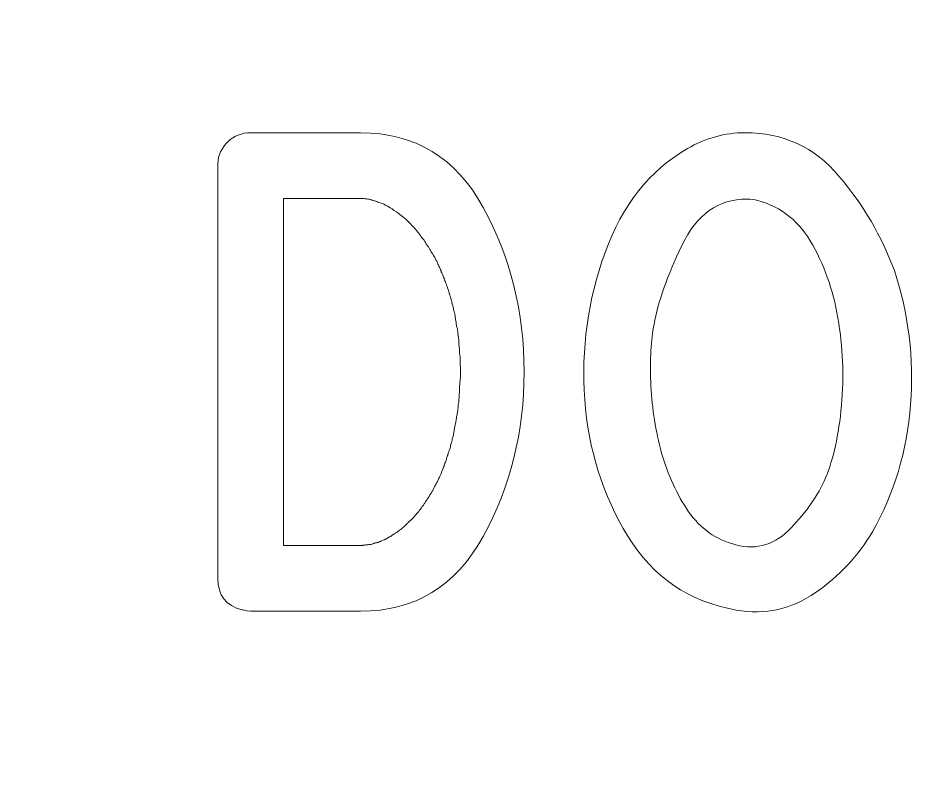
# Model space of a CAD drawing. Header units: millimetres. Extents: x -767 to 123, y -199 to 166.
# Drawn here: x -182.95 to -176.33, y -59.02 to -53.42 of the extents above; entities that cross this region are included whole.
import ezdxf

# ---------------------------------------------------------------- set-up
doc = ezdxf.new("R2010")
doc.units = ezdxf.units.MM
doc.header["$MEASUREMENT"] = 0
doc.layers.add('Cut', color=7, linetype='Continuous')
doc.layers.add('Engrave', color=7, linetype='Continuous', plot=False)

msp = doc.modelspace()

# ---------------------------------------------------------------- linework, layer by layer
at = {"layer": 'Cut', "color": 250, "lineweight": 9}
msp.add_open_spline([(-241.4198, -104.2661), (-241.4198, -104.2661), (-163.9194, -104.2661), (-163.9194, -104.2661), (-163.9194, -104.2661), (-163.3694, -104.2661), (-162.9194, -103.8161), (-162.9194, -103.2661), (-162.9194, -103.2661), (-162.9194, -103.2661), (-162.9194, -99.2698), (-162.9194, -99.2698), (-162.9194, -99.2698), (-162.9194, -99.2686), (-162.9194, -99.2673), (-162.9194, -99.2661), (-162.9194, -99.2661), (-162.9194, -95.9529), (-160.233, -93.2661), (-156.92, -93.2661), (-156.92, -93.2661), (-156.92, -93.2661), (-152.9193, -93.2661), (-152.9193, -93.2661), (-152.9193, -93.2661), (-152.3788, -93.2661), (-151.9348, -92.8314), (-151.9197, -92.2944), (-151.9197, -92.2944), (-151.9197, -92.2944), (-151.9197, 92.851), (-151.9197, 92.851), (-151.9197, 92.851), (-151.929, 93.3931), (-152.3752, 93.8339), (-152.9195, 93.8339), (-152.9195, 93.8339), (-152.9195, 93.8339), (-156.9202, 93.8339), (-156.9202, 93.8339), (-156.9202, 93.8339), (-160.2332, 93.8339), (-162.9196, 96.5207), (-162.9196, 99.8339), (-162.9196, 99.8339), (-162.9196, 99.8351), (-162.9196, 99.8364), (-162.9196, 99.8376), (-162.9196, 99.8376), (-162.9196, 99.8376), (-162.9196, 103.8339), (-162.9196, 103.8339), (-162.9196, 103.8339), (-162.9196, 104.3839), (-163.3696, 104.8339), (-163.9196, 104.8339), (-163.9196, 104.8339), (-163.9196, 104.8339), (-235.6707, 104.8339), (-235.6707, 104.8339), (-235.6707, 104.8339), (-235.6707, 104.8339), (-249.7831, 75.5521), (-249.7831, 75.5521), (-249.7831, 75.5521), (-250.0116, 75.0799), (-249.8319, 74.5112), (-249.3852, 74.2518), (-249.3852, 74.2518), (-249.3852, 74.2518), (-245.9261, 72.5781), (-245.9261, 72.5781), (-245.9261, 72.5781), (-243.8574, 71.6313), (-242.4199, 69.5429), (-242.42, 67.1193), (-242.42, 67.1193), (-242.419, 63.8066), (-245.1066, 61.1193), (-248.4201, 61.1193), (-248.4201, 61.1193), (-248.4201, 61.1193), (-252.4199, 61.1193), (-252.4199, 61.1193), (-252.4199, 61.1193), (-252.9699, 61.1193), (-253.4199, 60.6693), (-253.4199, 60.1193), (-253.4199, 60.1193), (-253.4199, 60.1193), (-253.4199, -92.2661), (-253.4199, -92.2661), (-253.4199, -92.2661), (-253.4199, -92.8161), (-252.9699, -93.2661), (-252.4199, -93.2661), (-252.4199, -93.2661), (-252.4199, -93.2661), (-248.4192, -93.2661), (-248.4192, -93.2661), (-248.4192, -93.2661), (-245.1062, -93.2661), (-242.4198, -95.9529), (-242.4198, -99.2661), (-242.4198, -99.2661), (-242.4198, -99.2673), (-242.4198, -99.2686), (-242.4198, -99.2698), (-242.4198, -99.2698), (-242.4198, -99.2698), (-242.4198, -103.2661), (-242.4198, -103.2661), (-242.4198, -103.2661), (-242.4198, -103.8161), (-241.9698, -104.2661), (-241.4198, -104.2661)], degree=3, knots=[0, 0, 0, 0, 0.033333, 0.033333, 0.033333, 0.033333, 0.066667, 0.066667, 0.066667, 0.066667, 0.1, 0.1, 0.1, 0.1, 0.133333, 0.133333, 0.133333, 0.133333, 0.166667, 0.166667, 0.166667, 0.166667, 0.2, 0.2, 0.2, 0.2, 0.233333, 0.233333, 0.233333, 0.233333, 0.266667, 0.266667, 0.266667, 0.266667, 0.3, 0.3, 0.3, 0.3, 0.333333, 0.333333, 0.333333, 0.333333, 0.366667, 0.366667, 0.366667, 0.366667, 0.4, 0.4, 0.4, 0.4, 0.433333, 0.433333, 0.433333, 0.433333, 0.466667, 0.466667, 0.466667, 0.466667, 0.5, 0.5, 0.5, 0.5, 0.533333, 0.533333, 0.533333, 0.533333, 0.566667, 0.566667, 0.566667, 0.566667, 0.6, 0.6, 0.6, 0.6, 0.633333, 0.633333, 0.633333, 0.633333, 0.666667, 0.666667, 0.666667, 0.666667, 0.7, 0.7, 0.7, 0.7, 0.733333, 0.733333, 0.733333, 0.733333, 0.766667, 0.766667, 0.766667, 0.766667, 0.8, 0.8, 0.8, 0.8, 0.833333, 0.833333, 0.833333, 0.833333, 0.866667, 0.866667, 0.866667, 0.866667, 0.9, 0.9, 0.9, 0.9, 0.933333, 0.933333, 0.933333, 0.933333, 1, 1, 1, 1], dxfattribs=at)
at = {"layer": 'Engrave', "color": 240, "lineweight": 9}
for points, knots in [([(-181.2345, -54.2652), (-181.2345, -54.2652), (-180.4232, -54.2652), (-180.4232, -54.2652), (-180.4232, -54.2652), (-180.0198, -54.2652), (-179.7182, -54.4486), (-179.5171, -54.8161), (-179.5171, -54.8161), (-179.3161, -55.1836), (-179.2155, -55.5881), (-179.2155, -56.0291), (-179.2155, -56.0291), (-179.2155, -56.47), (-179.3166, -56.8739), (-179.5177, -57.2414), (-179.5177, -57.2414), (-179.7194, -57.6089), (-180.021, -57.7929), (-180.4232, -57.7929), (-180.4232, -57.7929), (-180.4232, -57.7929), (-181.2345, -57.7929), (-181.2345, -57.7929), (-181.2345, -57.7929), (-181.2345, -57.7929), (-181.231, -57.7929), (-181.231, -57.7929), (-181.231, -57.7929), (-181.231, -57.7929), (-181.2345, -57.7929), (-181.2345, -57.7929), (-181.2345, -57.7929), (-181.2722, -57.787), (-181.2927, -57.7835), (-181.2963, -57.7823), (-181.2963, -57.7823), (-181.4156, -57.7541), (-181.475, -57.6759), (-181.4738, -57.5483), (-181.4738, -57.5483), (-181.4738, -57.5483), (-181.4756, -57.5483), (-181.4756, -57.5483), (-181.4756, -57.5483), (-181.4756, -57.5483), (-181.4738, -54.5063), (-181.4738, -54.5063), (-181.4738, -54.5063), (-181.475, -54.5027), (-181.4756, -54.498), (-181.4756, -54.4927), (-181.4756, -54.4927), (-181.4721, -54.4292), (-181.4474, -54.3757), (-181.4009, -54.3316), (-181.4009, -54.3316), (-181.3539, -54.2875), (-181.298, -54.2652), (-181.2328, -54.2652), (-181.2328, -54.2652), (-181.2328, -54.2652), (-181.2345, -54.2652), (-181.2345, -54.2652)], [0, 0, 0, 0, 0.058824, 0.058824, 0.058824, 0.058824, 0.117647, 0.117647, 0.117647, 0.117647, 0.176471, 0.176471, 0.176471, 0.176471, 0.235294, 0.235294, 0.235294, 0.235294, 0.294118, 0.294118, 0.294118, 0.294118, 0.352941, 0.352941, 0.352941, 0.352941, 0.411765, 0.411765, 0.411765, 0.411765, 0.470588, 0.470588, 0.470588, 0.470588, 0.529412, 0.529412, 0.529412, 0.529412, 0.588235, 0.588235, 0.588235, 0.588235, 0.647059, 0.647059, 0.647059, 0.647059, 0.705882, 0.705882, 0.705882, 0.705882, 0.764706, 0.764706, 0.764706, 0.764706, 0.823529, 0.823529, 0.823529, 0.823529, 0.882353, 0.882353, 0.882353, 0.882353, 1, 1, 1, 1]), ([(-176.4851, -55.28), (-176.3798, -55.5981), (-176.3398, -55.9279), (-176.3657, -56.2701), (-176.3657, -56.2701), (-176.3916, -56.6123), (-176.4856, -56.9245), (-176.6473, -57.2073), (-176.6473, -57.2073), (-176.7496, -57.3831), (-176.889, -57.5324), (-177.066, -57.6553), (-177.066, -57.6553), (-177.2429, -57.7782), (-177.4381, -57.8211), (-177.6516, -57.7841), (-177.6516, -57.7841), (-177.9996, -57.7235), (-178.266, -57.5418), (-178.4506, -57.2402), (-178.4506, -57.2402), (-178.6358, -56.938), (-178.7416, -56.6017), (-178.7687, -56.2313), (-178.7687, -56.2313), (-178.7957, -55.8609), (-178.7457, -55.5005), (-178.6187, -55.1489), (-178.6187, -55.1489), (-178.4917, -54.7973), (-178.2895, -54.5421), (-178.0114, -54.3822), (-178.0114, -54.3822), (-177.8761, -54.304), (-177.7339, -54.2652), (-177.5863, -54.2652), (-177.5863, -54.2652), (-177.3035, -54.2652), (-177.073, -54.3716), (-176.8937, -54.5845), (-176.8937, -54.5845), (-176.7144, -54.7979), (-176.5785, -55.0295), (-176.4851, -55.28)], [0, 0, 0, 0, 0.083333, 0.083333, 0.083333, 0.083333, 0.166667, 0.166667, 0.166667, 0.166667, 0.25, 0.25, 0.25, 0.25, 0.333333, 0.333333, 0.333333, 0.333333, 0.416667, 0.416667, 0.416667, 0.416667, 0.5, 0.5, 0.5, 0.5, 0.583333, 0.583333, 0.583333, 0.583333, 0.666667, 0.666667, 0.666667, 0.666667, 0.75, 0.75, 0.75, 0.75, 0.833333, 0.833333, 0.833333, 0.833333, 1, 1, 1, 1]), ([(-180.4232, -57.3073), (-180.4208, -57.3073), (-180.4185, -57.3073), (-180.4161, -57.3073), (-180.4161, -57.3073), (-180.4138, -57.3073), (-180.4108, -57.3073), (-180.4079, -57.3073), (-180.4079, -57.3073), (-180.4055, -57.3073), (-180.4032, -57.3067), (-180.4014, -57.3061), (-180.4014, -57.3061), (-180.3997, -57.3055), (-180.3973, -57.3055), (-180.3938, -57.3055), (-180.3938, -57.3055), (-180.3914, -57.3055), (-180.3891, -57.3049), (-180.3861, -57.3043), (-180.3861, -57.3043), (-180.3832, -57.3037), (-180.3802, -57.3037), (-180.3767, -57.3037), (-180.3767, -57.3037), (-180.3744, -57.3037), (-180.372, -57.3031), (-180.3697, -57.3031), (-180.3697, -57.3031), (-180.3673, -57.3025), (-180.3644, -57.302), (-180.3608, -57.302), (-180.3608, -57.302), (-180.3591, -57.302), (-180.3567, -57.302), (-180.3544, -57.3014), (-180.3544, -57.3014), (-180.352, -57.3008), (-180.3491, -57.3002), (-180.3456, -57.3002), (-180.3456, -57.3002), (-180.3409, -57.2978), (-180.3362, -57.2967), (-180.332, -57.2967), (-180.332, -57.2967), (-180.3297, -57.2967), (-180.3273, -57.2961), (-180.325, -57.2943), (-180.325, -57.2943), (-180.3226, -57.2926), (-180.3197, -57.2908), (-180.3162, -57.2902), (-180.3162, -57.2902), (-180.3138, -57.2902), (-180.3115, -57.2896), (-180.3085, -57.289), (-180.3085, -57.289), (-180.3056, -57.2884), (-180.3026, -57.2879), (-180.2991, -57.2867), (-180.2991, -57.2867), (-180.2968, -57.2867), (-180.2944, -57.2861), (-180.2921, -57.2849), (-180.2921, -57.2849), (-180.2897, -57.2837), (-180.2874, -57.2826), (-180.2838, -57.2814), (-180.2838, -57.2814), (-180.2768, -57.279), (-180.2715, -57.2767), (-180.268, -57.2743), (-180.268, -57.2743), (-180.2474, -57.2673), (-180.2415, -57.2655), (-180.2509, -57.2673), (-180.2509, -57.2673), (-180.2485, -57.2673), (-180.2462, -57.2667), (-180.2438, -57.2649), (-180.2438, -57.2649), (-180.2415, -57.2632), (-180.2386, -57.262), (-180.2356, -57.2608), (-180.2356, -57.2608), (-180.225, -57.2537), (-180.2203, -57.2508), (-180.2215, -57.252), (-180.2215, -57.252), (-180.2103, -57.2461), (-180.2045, -57.2432), (-180.2045, -57.2432), (-180.2045, -57.2432), (-180.2021, -57.242), (-180.1997, -57.2408), (-180.1974, -57.2391), (-180.1974, -57.2391), (-180.195, -57.2373), (-180.1921, -57.2355), (-180.1886, -57.2332), (-180.1886, -57.2332), (-180.1786, -57.2261), (-180.1733, -57.2226), (-180.1733, -57.2226), (-180.1733, -57.2226), (-180.1709, -57.2214), (-180.1686, -57.2202), (-180.1656, -57.2185), (-180.1656, -57.2185), (-180.1627, -57.2167), (-180.1598, -57.2149), (-180.1562, -57.2126), (-180.1562, -57.2126), (-180.1539, -57.2114), (-180.1515, -57.2097), (-180.1492, -57.2073), (-180.1492, -57.2073), (-180.1468, -57.205), (-180.1439, -57.2026), (-180.1404, -57.2002), (-180.1404, -57.2002), (-180.1386, -57.1991), (-180.1362, -57.1979), (-180.1339, -57.1961), (-180.1339, -57.1961), (-180.1315, -57.1944), (-180.1286, -57.192), (-180.1251, -57.1903), (-180.1251, -57.1903), (-180.1227, -57.1879), (-180.1168, -57.1832), (-180.108, -57.1761), (-180.108, -57.1761), (-180.0986, -57.1667), (-180.0939, -57.1626), (-180.0939, -57.1626), (-180.0939, -57.1626), (-180.0916, -57.1603), (-180.0898, -57.1579), (-180.0875, -57.1556), (-180.0875, -57.1556), (-180.0851, -57.1532), (-180.0822, -57.1503), (-180.0786, -57.1467), (-180.0786, -57.1467), (-180.0763, -57.1444), (-180.0739, -57.1426), (-180.0716, -57.1403), (-180.0716, -57.1403), (-180.0692, -57.1379), (-180.0669, -57.135), (-180.0633, -57.1315), (-180.0633, -57.1315), (-180.0598, -57.1291), (-180.0545, -57.1244), (-180.0475, -57.1179), (-180.0475, -57.1179), (-180.0451, -57.1156), (-180.0428, -57.1132), (-180.041, -57.1109), (-180.041, -57.1109), (-180.0387, -57.1085), (-180.0357, -57.1056), (-180.0322, -57.1021), (-180.0322, -57.1021), (-180.0298, -57.0997), (-180.0275, -57.0974), (-180.0251, -57.0944), (-180.0251, -57.0944), (-180.0228, -57.0915), (-180.0198, -57.0885), (-180.0169, -57.085), (-180.0169, -57.085), (-180.0028, -57.0668), (-179.9981, -57.0609), (-180.0028, -57.068), (-180.0028, -57.068), (-179.9946, -57.0597), (-179.9899, -57.0533), (-179.9875, -57.0486), (-179.9875, -57.0486), (-179.9769, -57.035), (-179.9722, -57.0286), (-179.9734, -57.0297), (-179.9734, -57.0297), (-179.971, -57.0262), (-179.9687, -57.0233), (-179.9669, -57.0203), (-179.9669, -57.0203), (-179.9646, -57.0174), (-179.9616, -57.0145), (-179.9581, -57.0109), (-179.9581, -57.0109), (-179.9557, -57.0074), (-179.954, -57.0039), (-179.9522, -57.0003), (-179.9522, -57.0003), (-179.9505, -56.9968), (-179.9475, -56.9939), (-179.9446, -56.9903), (-179.9446, -56.9903), (-179.9434, -56.9868), (-179.9411, -56.9833), (-179.9381, -56.9792), (-179.9381, -56.9792), (-179.9352, -56.9751), (-179.9328, -56.9715), (-179.9305, -56.968), (-179.9305, -56.968), (-179.9234, -56.9586), (-179.9193, -56.9515), (-179.9169, -56.9468), (-179.9169, -56.9468), (-179.9146, -56.9439), (-179.9122, -56.9398), (-179.9105, -56.9357), (-179.9105, -56.9357), (-179.9087, -56.9321), (-179.9064, -56.928), (-179.9028, -56.9245), (-179.9028, -56.9245), (-179.9005, -56.9216), (-179.8987, -56.9174), (-179.897, -56.9133), (-179.897, -56.9133), (-179.8952, -56.9098), (-179.8928, -56.9057), (-179.8893, -56.9022), (-179.8893, -56.9022), (-179.887, -56.8969), (-179.8834, -56.8892), (-179.8787, -56.8798), (-179.8787, -56.8798), (-179.8764, -56.8763), (-179.8746, -56.8728), (-179.8728, -56.8681), (-179.8728, -56.8681), (-179.8711, -56.8634), (-179.8687, -56.8586), (-179.8652, -56.8539), (-179.8652, -56.8539), (-179.8629, -56.8504), (-179.8605, -56.8469), (-179.8587, -56.8428), (-179.8587, -56.8428), (-179.8576, -56.8387), (-179.8546, -56.8345), (-179.8511, -56.8298), (-179.8511, -56.8298), (-179.8499, -56.8263), (-179.8487, -56.8228), (-179.847, -56.8181), (-179.847, -56.8181), (-179.8452, -56.8134), (-179.8435, -56.8087), (-179.8411, -56.804), (-179.8411, -56.804), (-179.8376, -56.7987), (-179.8335, -56.7899), (-179.8288, -56.7781), (-179.8288, -56.7781), (-179.8176, -56.7499), (-179.8135, -56.7405), (-179.817, -56.7511), (-179.817, -56.7511), (-179.8158, -56.7475), (-179.8141, -56.7428), (-179.8123, -56.7381), (-179.8123, -56.7381), (-179.8105, -56.7328), (-179.8088, -56.7275), (-179.8064, -56.7234), (-179.8064, -56.7234), (-179.8052, -56.7187), (-179.8041, -56.714), (-179.8023, -56.7093), (-179.8023, -56.7093), (-179.8005, -56.7046), (-179.7982, -56.6999), (-179.7964, -56.694), (-179.7964, -56.694), (-179.7929, -56.6834), (-179.7899, -56.6746), (-179.7876, -56.6664), (-179.7876, -56.6664), (-179.7864, -56.6617), (-179.7852, -56.657), (-179.7835, -56.6523), (-179.7835, -56.6523), (-179.7817, -56.6482), (-179.7794, -56.6429), (-179.777, -56.637), (-179.777, -56.637), (-179.7817, -56.6487), (-179.7788, -56.6388), (-179.7688, -56.6076), (-179.7688, -56.6076), (-179.7664, -56.6023), (-179.7629, -56.5923), (-179.7582, -56.5788), (-179.7582, -56.5788), (-179.7582, -56.5741), (-179.7576, -56.5688), (-179.7558, -56.5641), (-179.7558, -56.5641), (-179.7541, -56.5588), (-179.7523, -56.5535), (-179.7511, -56.5476), (-179.7511, -56.5476), (-179.75, -56.5429), (-179.7488, -56.5382), (-179.7476, -56.5329), (-179.7476, -56.5329), (-179.747, -56.5276), (-179.7453, -56.5223), (-179.7429, -56.5165), (-179.7429, -56.5165), (-179.7429, -56.5129), (-179.7417, -56.5088), (-179.74, -56.5035), (-179.74, -56.5035), (-179.7382, -56.4982), (-179.737, -56.4929), (-179.7359, -56.4871), (-179.7359, -56.4871), (-179.7347, -56.4794), (-179.7329, -56.4682), (-179.7306, -56.4547), (-179.7306, -56.4547), (-179.7306, -56.45), (-179.73, -56.4453), (-179.7282, -56.44), (-179.7282, -56.44), (-179.7264, -56.4347), (-179.7247, -56.4294), (-179.7241, -56.4236), (-179.7241, -56.4236), (-179.7241, -56.4189), (-179.7235, -56.4142), (-179.7223, -56.4089), (-179.7223, -56.4089), (-179.7212, -56.4036), (-179.72, -56.3983), (-179.7188, -56.3924), (-179.7188, -56.3924), (-179.7176, -56.3842), (-179.7159, -56.3736), (-179.7135, -56.3595), (-179.7135, -56.3595), (-179.7135, -56.3554), (-179.7123, -56.3501), (-179.7106, -56.3442), (-179.7106, -56.3442), (-179.7094, -56.3383), (-179.7076, -56.333), (-179.7065, -56.3271), (-179.7065, -56.3271), (-179.7065, -56.3189), (-179.7053, -56.3083), (-179.7029, -56.2942), (-179.7029, -56.2942), (-179.7029, -56.2895), (-179.7029, -56.2848), (-179.7023, -56.2795), (-179.7023, -56.2795), (-179.7018, -56.2742), (-179.7006, -56.2683), (-179.6994, -56.2619), (-179.6994, -56.2619), (-179.6976, -56.2478), (-179.6965, -56.2372), (-179.6965, -56.229), (-179.6965, -56.229), (-179.6953, -56.2207), (-179.6947, -56.2101), (-179.6947, -56.196), (-179.6947, -56.196), (-179.6935, -56.1878), (-179.6929, -56.1766), (-179.6929, -56.1619), (-179.6929, -56.1619), (-179.6918, -56.1537), (-179.6912, -56.1425), (-179.6912, -56.129), (-179.6912, -56.129), (-179.6912, -56.1231), (-179.6906, -56.1178), (-179.69, -56.1125), (-179.69, -56.1125), (-179.6894, -56.1072), (-179.6888, -56.1014), (-179.6876, -56.0943), (-179.6876, -56.0943), (-179.6876, -56.0896), (-179.6871, -56.0849), (-179.6865, -56.0796), (-179.6865, -56.0796), (-179.6865, -56.0749), (-179.6859, -56.0684), (-179.6859, -56.062), (-179.6859, -56.062), (-179.6859, -56.0573), (-179.6859, -56.052), (-179.6859, -56.0461), (-179.6859, -56.0461), (-179.6859, -56.0408), (-179.6859, -56.0349), (-179.6859, -56.0291), (-179.6859, -56.0291), (-179.6859, -56.0232), (-179.6859, -56.0179), (-179.6859, -56.0126), (-179.6859, -56.0126), (-179.6859, -56.0073), (-179.6859, -56.002), (-179.6859, -55.9961), (-179.6859, -55.9961), (-179.6859, -55.9908), (-179.6865, -55.985), (-179.6865, -55.9803), (-179.6865, -55.9803), (-179.6871, -55.975), (-179.6876, -55.9685), (-179.6876, -55.962), (-179.6876, -55.962), (-179.6876, -55.9573), (-179.6876, -55.952), (-179.6876, -55.9461), (-179.6876, -55.9461), (-179.6876, -55.9409), (-179.6876, -55.935), (-179.6876, -55.9291), (-179.6876, -55.9291), (-179.6876, -55.922), (-179.6888, -55.9109), (-179.6912, -55.8944), (-179.6912, -55.8944), (-179.6912, -55.8809), (-179.6918, -55.8703), (-179.6929, -55.8638), (-179.6929, -55.8638), (-179.6929, -55.8556), (-179.6941, -55.8438), (-179.6965, -55.8274), (-179.6965, -55.8274), (-179.6965, -55.8139), (-179.6971, -55.8033), (-179.6982, -55.7962), (-179.6982, -55.7962), (-179.6982, -55.7886), (-179.6988, -55.7774), (-179.7012, -55.7639), (-179.7012, -55.7639), (-179.7023, -55.7592), (-179.7035, -55.7539), (-179.7041, -55.748), (-179.7041, -55.748), (-179.7047, -55.7427), (-179.7047, -55.7368), (-179.7047, -55.731), (-179.7047, -55.731), (-179.707, -55.7174), (-179.7094, -55.7063), (-179.7118, -55.698), (-179.7118, -55.698), (-179.7129, -55.6939), (-179.7141, -55.6886), (-179.7153, -55.6839), (-179.7153, -55.6839), (-179.7165, -55.6786), (-179.717, -55.6733), (-179.717, -55.6675), (-179.717, -55.6675), (-179.7182, -55.6592), (-179.72, -55.6486), (-179.7223, -55.6345), (-179.7223, -55.6345), (-179.7235, -55.6263), (-179.7247, -55.6157), (-179.727, -55.6016), (-179.727, -55.6016), (-179.7317, -55.5881), (-179.7347, -55.5775), (-179.7359, -55.571), (-179.7359, -55.571), (-179.7382, -55.5569), (-179.74, -55.5475), (-179.7411, -55.5416), (-179.7411, -55.5416), (-179.7435, -55.5369), (-179.7453, -55.5322), (-179.7464, -55.5269), (-179.7464, -55.5269), (-179.7476, -55.5216), (-179.7482, -55.5164), (-179.7494, -55.5105), (-179.7494, -55.5105), (-179.7506, -55.5058), (-179.7523, -55.5011), (-179.7547, -55.4958), (-179.7547, -55.4958), (-179.757, -55.4905), (-179.7582, -55.4852), (-179.7582, -55.4793), (-179.7582, -55.4793), (-179.7688, -55.4487), (-179.7717, -55.4387), (-179.767, -55.4505), (-179.767, -55.4505), (-179.7694, -55.4423), (-179.7717, -55.4323), (-179.7752, -55.4211), (-179.7752, -55.4211), (-179.7776, -55.4176), (-179.78, -55.4135), (-179.7817, -55.4082), (-179.7817, -55.4082), (-179.7835, -55.4029), (-179.7847, -55.3982), (-179.7858, -55.3935), (-179.7858, -55.3935), (-179.787, -55.3899), (-179.7905, -55.38), (-179.7964, -55.3641), (-179.7964, -55.3641), (-179.8005, -55.3529), (-179.8041, -55.3435), (-179.8064, -55.3364), (-179.8064, -55.3364), (-179.8088, -55.3329), (-179.8105, -55.3288), (-179.8123, -55.3235), (-179.8123, -55.3235), (-179.8141, -55.3182), (-179.8158, -55.3135), (-179.817, -55.3088), (-179.817, -55.3088), (-179.8193, -55.3059), (-179.8217, -55.3018), (-179.8235, -55.2971), (-179.8235, -55.2971), (-179.8258, -55.2923), (-179.8276, -55.2876), (-179.8288, -55.2829), (-179.8288, -55.2829), (-179.8335, -55.2718), (-179.8376, -55.263), (-179.8411, -55.2571), (-179.8411, -55.2571), (-179.8458, -55.2459), (-179.8487, -55.2377), (-179.8511, -55.233), (-179.8511, -55.233), (-179.8558, -55.2218), (-179.8599, -55.213), (-179.8634, -55.2077), (-179.8634, -55.2077), (-179.8658, -55.2042), (-179.8681, -55.2), (-179.8699, -55.1959), (-179.8699, -55.1959), (-179.8723, -55.1924), (-179.874, -55.1883), (-179.8752, -55.1848), (-179.8752, -55.1848), (-179.8823, -55.1736), (-179.887, -55.1654), (-179.8893, -55.1606), (-179.8893, -55.1606), (-179.8993, -55.1448), (-179.904, -55.1371), (-179.9028, -55.1383), (-179.9028, -55.1383), (-179.9064, -55.1348), (-179.9087, -55.1313), (-179.9105, -55.1271), (-179.9105, -55.1271), (-179.9122, -55.123), (-179.9146, -55.1195), (-179.9169, -55.116), (-179.9169, -55.116), (-179.9193, -55.1113), (-179.9234, -55.1048), (-179.9305, -55.0954), (-179.9305, -55.0954), (-179.9328, -55.0919), (-179.9352, -55.0883), (-179.9375, -55.0854), (-179.9375, -55.0854), (-179.9399, -55.0819), (-179.9416, -55.0783), (-179.9428, -55.0748), (-179.9428, -55.0748), (-179.9481, -55.0642), (-179.9581, -55.0513), (-179.9716, -55.0354), (-179.9716, -55.0354), (-179.974, -55.0331), (-179.9834, -55.0201), (-179.9993, -54.9972), (-179.9993, -54.9972), (-180.0134, -54.9813), (-180.0234, -54.9696), (-180.0304, -54.9625), (-180.0304, -54.9625), (-180.0375, -54.9549), (-180.0475, -54.9437), (-180.0616, -54.9302), (-180.0616, -54.9302), (-180.0704, -54.9196), (-180.0804, -54.9102), (-180.091, -54.9008), (-180.091, -54.9008), (-180.0986, -54.8949), (-180.1098, -54.8867), (-180.1233, -54.8749), (-180.1233, -54.8749), (-180.1351, -54.8655), (-180.1457, -54.8573), (-180.1562, -54.849), (-180.1562, -54.849), (-180.1827, -54.832), (-180.1933, -54.8243), (-180.1886, -54.8267), (-180.1886, -54.8267), (-180.2121, -54.8132), (-180.2221, -54.8067), (-180.2197, -54.8079), (-180.2197, -54.8079), (-180.2197, -54.8079), (-180.2303, -54.8026), (-180.2509, -54.792), (-180.2509, -54.792), (-180.2556, -54.7902), (-180.2662, -54.7861), (-180.2838, -54.7802), (-180.2838, -54.7802), (-180.2985, -54.7744), (-180.3097, -54.7702), (-180.3162, -54.7679), (-180.3162, -54.7679), (-180.322, -54.7673), (-180.3273, -54.7655), (-180.332, -54.7638), (-180.332, -54.7638), (-180.3362, -54.762), (-180.3409, -54.7603), (-180.3456, -54.7579), (-180.3456, -54.7579), (-180.3661, -54.7544), (-180.3767, -54.7526), (-180.3767, -54.7526), (-180.3767, -54.7526), (-180.3838, -54.7514), (-180.3938, -54.7508), (-180.4079, -54.7508), (-180.4079, -54.7508), (-180.4108, -54.7508), (-180.4138, -54.7508), (-180.4161, -54.7508), (-180.4161, -54.7508), (-180.4185, -54.7508), (-180.4208, -54.7508), (-180.4232, -54.7508), (-180.4232, -54.7508), (-180.4232, -54.7508), (-180.9917, -54.7508), (-180.9917, -54.7508), (-180.9917, -54.7508), (-180.9917, -54.7508), (-180.9917, -57.3073), (-180.9917, -57.3073), (-180.9917, -57.3073), (-180.9917, -57.3073), (-180.9917, -57.3073), (-180.9917, -57.3073), (-180.9917, -57.3073), (-180.9917, -57.3073), (-180.4232, -57.3073), (-180.4232, -57.3073)], [0, 0, 0, 0, 0.005848, 0.005848, 0.005848, 0.005848, 0.011696, 0.011696, 0.011696, 0.011696, 0.017544, 0.017544, 0.017544, 0.017544, 0.023392, 0.023392, 0.023392, 0.023392, 0.02924, 0.02924, 0.02924, 0.02924, 0.035088, 0.035088, 0.035088, 0.035088, 0.040936, 0.040936, 0.040936, 0.040936, 0.046784, 0.046784, 0.046784, 0.046784, 0.052632, 0.052632, 0.052632, 0.052632, 0.05848, 0.05848, 0.05848, 0.05848, 0.064327, 0.064327, 0.064327, 0.064327, 0.070175, 0.070175, 0.070175, 0.070175, 0.076023, 0.076023, 0.076023, 0.076023, 0.081871, 0.081871, 0.081871, 0.081871, 0.087719, 0.087719, 0.087719, 0.087719, 0.093567, 0.093567, 0.093567, 0.093567, 0.099415, 0.099415, 0.099415, 0.099415, 0.105263, 0.105263, 0.105263, 0.105263, 0.111111, 0.111111, 0.111111, 0.111111, 0.116959, 0.116959, 0.116959, 0.116959, 0.122807, 0.122807, 0.122807, 0.122807, 0.128655, 0.128655, 0.128655, 0.128655, 0.134503, 0.134503, 0.134503, 0.134503, 0.140351, 0.140351, 0.140351, 0.140351, 0.146199, 0.146199, 0.146199, 0.146199, 0.152047, 0.152047, 0.152047, 0.152047, 0.157895, 0.157895, 0.157895, 0.157895, 0.163743, 0.163743, 0.163743, 0.163743, 0.169591, 0.169591, 0.169591, 0.169591, 0.175439, 0.175439, 0.175439, 0.175439, 0.181287, 0.181287, 0.181287, 0.181287, 0.187135, 0.187135, 0.187135, 0.187135, 0.192982, 0.192982, 0.192982, 0.192982, 0.19883, 0.19883, 0.19883, 0.19883, 0.204678, 0.204678, 0.204678, 0.204678, 0.210526, 0.210526, 0.210526, 0.210526, 0.216374, 0.216374, 0.216374, 0.216374, 0.222222, 0.222222, 0.222222, 0.222222, 0.22807, 0.22807, 0.22807, 0.22807, 0.233918, 0.233918, 0.233918, 0.233918, 0.239766, 0.239766, 0.239766, 0.239766, 0.245614, 0.245614, 0.245614, 0.245614, 0.251462, 0.251462, 0.251462, 0.251462, 0.25731, 0.25731, 0.25731, 0.25731, 0.263158, 0.263158, 0.263158, 0.263158, 0.269006, 0.269006, 0.269006, 0.269006, 0.274854, 0.274854, 0.274854, 0.274854, 0.280702, 0.280702, 0.280702, 0.280702, 0.28655, 0.28655, 0.28655, 0.28655, 0.292398, 0.292398, 0.292398, 0.292398, 0.298246, 0.298246, 0.298246, 0.298246, 0.304094, 0.304094, 0.304094, 0.304094, 0.309942, 0.309942, 0.309942, 0.309942, 0.315789, 0.315789, 0.315789, 0.315789, 0.321637, 0.321637, 0.321637, 0.321637, 0.327485, 0.327485, 0.327485, 0.327485, 0.333333, 0.333333, 0.333333, 0.333333, 0.339181, 0.339181, 0.339181, 0.339181, 0.345029, 0.345029, 0.345029, 0.345029, 0.350877, 0.350877, 0.350877, 0.350877, 0.356725, 0.356725, 0.356725, 0.356725, 0.362573, 0.362573, 0.362573, 0.362573, 0.368421, 0.368421, 0.368421, 0.368421, 0.374269, 0.374269, 0.374269, 0.374269, 0.380117, 0.380117, 0.380117, 0.380117, 0.385965, 0.385965, 0.385965, 0.385965, 0.391813, 0.391813, 0.391813, 0.391813, 0.397661, 0.397661, 0.397661, 0.397661, 0.403509, 0.403509, 0.403509, 0.403509, 0.409357, 0.409357, 0.409357, 0.409357, 0.415205, 0.415205, 0.415205, 0.415205, 0.421053, 0.421053, 0.421053, 0.421053, 0.426901, 0.426901, 0.426901, 0.426901, 0.432749, 0.432749, 0.432749, 0.432749, 0.438596, 0.438596, 0.438596, 0.438596, 0.444444, 0.444444, 0.444444, 0.444444, 0.450292, 0.450292, 0.450292, 0.450292, 0.45614, 0.45614, 0.45614, 0.45614, 0.461988, 0.461988, 0.461988, 0.461988, 0.467836, 0.467836, 0.467836, 0.467836, 0.473684, 0.473684, 0.473684, 0.473684, 0.479532, 0.479532, 0.479532, 0.479532, 0.48538, 0.48538, 0.48538, 0.48538, 0.491228, 0.491228, 0.491228, 0.491228, 0.497076, 0.497076, 0.497076, 0.497076, 0.502924, 0.502924, 0.502924, 0.502924, 0.508772, 0.508772, 0.508772, 0.508772, 0.51462, 0.51462, 0.51462, 0.51462, 0.520468, 0.520468, 0.520468, 0.520468, 0.526316, 0.526316, 0.526316, 0.526316, 0.532164, 0.532164, 0.532164, 0.532164, 0.538012, 0.538012, 0.538012, 0.538012, 0.54386, 0.54386, 0.54386, 0.54386, 0.549708, 0.549708, 0.549708, 0.549708, 0.555556, 0.555556, 0.555556, 0.555556, 0.561404, 0.561404, 0.561404, 0.561404, 0.567251, 0.567251, 0.567251, 0.567251, 0.573099, 0.573099, 0.573099, 0.573099, 0.578947, 0.578947, 0.578947, 0.578947, 0.584795, 0.584795, 0.584795, 0.584795, 0.590643, 0.590643, 0.590643, 0.590643, 0.596491, 0.596491, 0.596491, 0.596491, 0.602339, 0.602339, 0.602339, 0.602339, 0.608187, 0.608187, 0.608187, 0.608187, 0.614035, 0.614035, 0.614035, 0.614035, 0.619883, 0.619883, 0.619883, 0.619883, 0.625731, 0.625731, 0.625731, 0.625731, 0.631579, 0.631579, 0.631579, 0.631579, 0.637427, 0.637427, 0.637427, 0.637427, 0.643275, 0.643275, 0.643275, 0.643275, 0.649123, 0.649123, 0.649123, 0.649123, 0.654971, 0.654971, 0.654971, 0.654971, 0.660819, 0.660819, 0.660819, 0.660819, 0.666667, 0.666667, 0.666667, 0.666667, 0.672515, 0.672515, 0.672515, 0.672515, 0.678363, 0.678363, 0.678363, 0.678363, 0.684211, 0.684211, 0.684211, 0.684211, 0.690058, 0.690058, 0.690058, 0.690058, 0.695906, 0.695906, 0.695906, 0.695906, 0.701754, 0.701754, 0.701754, 0.701754, 0.707602, 0.707602, 0.707602, 0.707602, 0.71345, 0.71345, 0.71345, 0.71345, 0.719298, 0.719298, 0.719298, 0.719298, 0.725146, 0.725146, 0.725146, 0.725146, 0.730994, 0.730994, 0.730994, 0.730994, 0.736842, 0.736842, 0.736842, 0.736842, 0.74269, 0.74269, 0.74269, 0.74269, 0.748538, 0.748538, 0.748538, 0.748538, 0.754386, 0.754386, 0.754386, 0.754386, 0.760234, 0.760234, 0.760234, 0.760234, 0.766082, 0.766082, 0.766082, 0.766082, 0.77193, 0.77193, 0.77193, 0.77193, 0.777778, 0.777778, 0.777778, 0.777778, 0.783626, 0.783626, 0.783626, 0.783626, 0.789474, 0.789474, 0.789474, 0.789474, 0.795322, 0.795322, 0.795322, 0.795322, 0.80117, 0.80117, 0.80117, 0.80117, 0.807018, 0.807018, 0.807018, 0.807018, 0.812865, 0.812865, 0.812865, 0.812865, 0.818713, 0.818713, 0.818713, 0.818713, 0.824561, 0.824561, 0.824561, 0.824561, 0.830409, 0.830409, 0.830409, 0.830409, 0.836257, 0.836257, 0.836257, 0.836257, 0.842105, 0.842105, 0.842105, 0.842105, 0.847953, 0.847953, 0.847953, 0.847953, 0.853801, 0.853801, 0.853801, 0.853801, 0.859649, 0.859649, 0.859649, 0.859649, 0.865497, 0.865497, 0.865497, 0.865497, 0.871345, 0.871345, 0.871345, 0.871345, 0.877193, 0.877193, 0.877193, 0.877193, 0.883041, 0.883041, 0.883041, 0.883041, 0.888889, 0.888889, 0.888889, 0.888889, 0.894737, 0.894737, 0.894737, 0.894737, 0.900585, 0.900585, 0.900585, 0.900585, 0.906433, 0.906433, 0.906433, 0.906433, 0.912281, 0.912281, 0.912281, 0.912281, 0.918129, 0.918129, 0.918129, 0.918129, 0.923977, 0.923977, 0.923977, 0.923977, 0.929825, 0.929825, 0.929825, 0.929825, 0.935673, 0.935673, 0.935673, 0.935673, 0.94152, 0.94152, 0.94152, 0.94152, 0.947368, 0.947368, 0.947368, 0.947368, 0.953216, 0.953216, 0.953216, 0.953216, 0.959064, 0.959064, 0.959064, 0.959064, 0.964912, 0.964912, 0.964912, 0.964912, 0.97076, 0.97076, 0.97076, 0.97076, 0.976608, 0.976608, 0.976608, 0.976608, 0.982456, 0.982456, 0.982456, 0.982456, 0.988304, 0.988304, 0.988304, 0.988304, 1, 1, 1, 1]), ([(-177.5722, -54.7544), (-177.7833, -54.7544), (-177.9432, -54.8678), (-178.0519, -55.0954), (-178.0519, -55.0954), (-178.1607, -55.3229), (-178.2289, -55.5169), (-178.2577, -55.6775), (-178.2577, -55.6775), (-178.2795, -55.795), (-178.2877, -55.9367), (-178.2818, -56.1031), (-178.2818, -56.1031), (-178.276, -56.2695), (-178.2518, -56.4341), (-178.2095, -56.5964), (-178.2095, -56.5964), (-178.1672, -56.7593), (-178.1031, -56.9057), (-178.0184, -57.0356), (-178.0184, -57.0356), (-177.9332, -57.1661), (-177.8221, -57.2526), (-177.6845, -57.2949), (-177.6845, -57.2949), (-177.5234, -57.3455), (-177.3846, -57.3137), (-177.2682, -57.1997), (-177.2682, -57.1997), (-177.1518, -57.085), (-177.0636, -56.9639), (-177.0036, -56.8351), (-177.0036, -56.8351), (-176.9431, -56.7028), (-176.9013, -56.53), (-176.879, -56.3148), (-176.879, -56.3148), (-176.8566, -56.1002), (-176.8619, -55.8856), (-176.8943, -55.6716), (-176.8943, -55.6716), (-176.9272, -55.4576), (-176.9913, -55.2647), (-177.0865, -55.093), (-177.0865, -55.093), (-177.1818, -54.9214), (-177.3176, -54.812), (-177.4928, -54.765), (-177.4928, -54.765), (-177.5157, -54.7579), (-177.5422, -54.7544), (-177.5722, -54.7544)], [0, 0, 0, 0, 0.071429, 0.071429, 0.071429, 0.071429, 0.142857, 0.142857, 0.142857, 0.142857, 0.214286, 0.214286, 0.214286, 0.214286, 0.285714, 0.285714, 0.285714, 0.285714, 0.357143, 0.357143, 0.357143, 0.357143, 0.428571, 0.428571, 0.428571, 0.428571, 0.5, 0.5, 0.5, 0.5, 0.571429, 0.571429, 0.571429, 0.571429, 0.642857, 0.642857, 0.642857, 0.642857, 0.714286, 0.714286, 0.714286, 0.714286, 0.785714, 0.785714, 0.785714, 0.785714, 0.857143, 0.857143, 0.857143, 0.857143, 1, 1, 1, 1])]:
    msp.add_open_spline(points, degree=3, knots=knots, dxfattribs=at)

doc.saveas('drawing.dxf')
